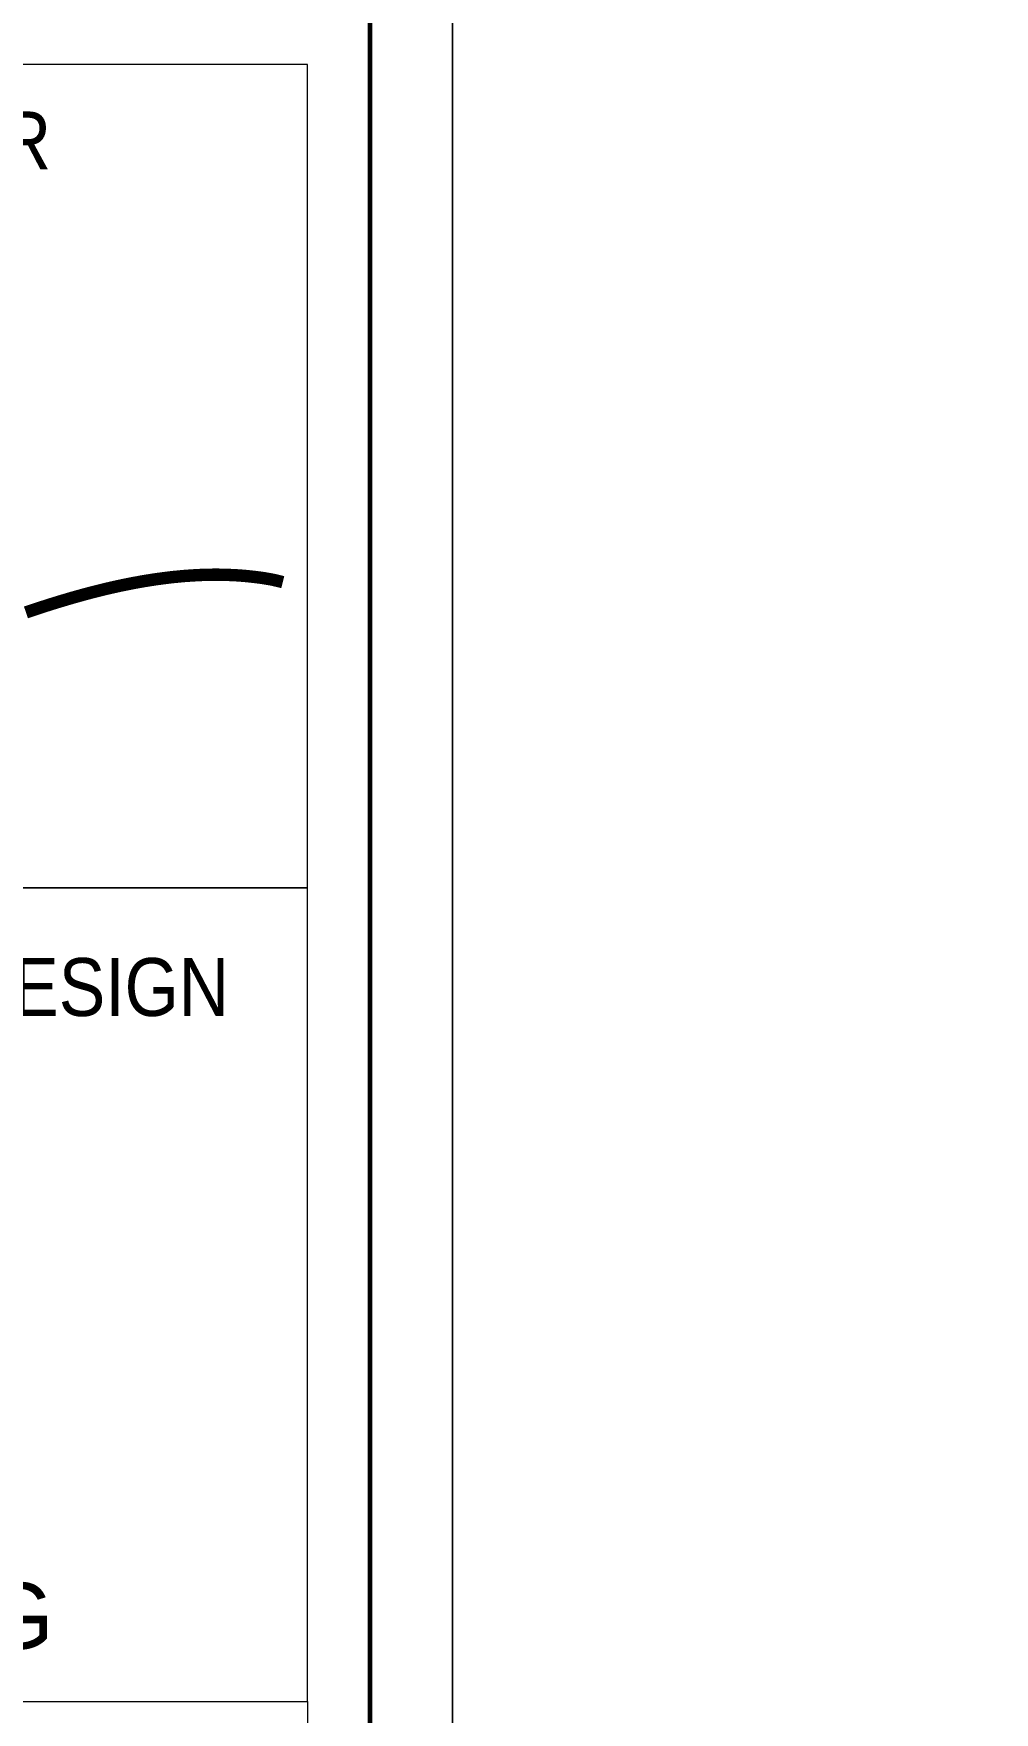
# Model space of a CAD drawing. Header units: millimetres. Extents: x 108335 to 288936, y -578047 to -548347.
# Drawn here: x 196282 to 196863, y -552447 to -551432 of the extents above; entities that cross this region are included whole.
import ezdxf
from ezdxf.enums import TextEntityAlignment as Align

# ---------------------------------------------------------------- set-up
doc = ezdxf.new("R2010")
doc.units = ezdxf.units.MM
doc.header["$MEASUREMENT"] = 0
doc.layers.get('Defpoints').update_dxf_attribs({"color": 1})
doc.layers.add('Khungten_LCDI', color=7, linetype='Continuous')
for name, color, linetype, lineweight in [('LC Dim', 8, 'Continuous', 18), ('LC ISO', 153, 'Continuous', 13), ('LC Net thay', 7, 'Continuous', 25), ('LC Text1', 3, 'Continuous', 20)]:
    doc.layers.add(name, color=color, linetype=linetype, lineweight=lineweight)
doc.styles.add('Khungten', font='VHAVAN.TTF', dxfattribs={"width": 0.9, "height": 5000})
doc.styles.add('Title', font='VHBLACK.TTF', dxfattribs={"width": 0.8})
doc.styles.add('VnAvantH', font='VHAVANB.TTF', dxfattribs={"width": 0.6})

# ---------------------------------------------------------------- blocks, each defined once
blk = doc.blocks.new('a tuan anh')
at = {"layer": 'LC ISO', "const_width": 30}
blk.add_lwpolyline([(613.7, -398.8), (619.5, -396.8), (625.3, -394.8), (631.1, -392.9), (637, -390.9), (648.8, -387), (654.7, -385.1), (660.6, -383.2), (666.6, -381.3), (672.5, -379.4), (678.5, -377.5), (684.5, -375.7), (690.5, -373.8), (696.5, -372), (702.5, -370.2), (708.6, -368.4), (714.6, -366.6), (720.7, -364.8), (726.8, -363), (732.9, -361.3), (739, -359.6), (745.2, -357.9), (751.3, -356.2), (757.4, -354.5), (763.6, -352.9), (769.8, -351.2), (776, -349.6), (782.2, -348.1), (788.4, -346.5), (794.6, -345), (800.8, -343.4), (807, -341.9), (813.3, -340.5), (819.5, -339), (825.8, -337.6), (832, -336.2), (838.3, -334.8), (844.6, -333.5), (850.9, -332.2), (857.2, -330.9), (863.5, -329.6), (869.8, -328.4), (876.1, -327.2), (882.4, -326.1), (888.7, -324.9), (895, -323.8), (901.4, -322.7), (907.7, -321.7), (914, -320.7), (920.4, -319.7), (926.7, -318.7), (933.1, -317.8), (939.4, -317), (945.8, -316.1), (952.1, -315.3), (958.5, -314.5), (964.9, -313.8), (971.2, -313.1), (977.6, -312.5), (983.9, -311.8), (990.3, -311.3), (996.7, -310.7), (1003, -310.2), (1009.4, -309.8), (1015.7, -309.3), (1022.1, -309), (1028.5, -308.6), (1034.8, -308.3), (1041.2, -308.1), (1047.5, -307.9), (1053.8, -307.7), (1060.2, -307.6), (1066.5, -307.5), (1072.9, -307.5), (1079.2, -307.5), (1085.5, -307.6), (1091.8, -307.7), (1098.2, -307.9), (1104.5, -308.1), (1110.8, -308.4), (1117.1, -308.7), (1123.4, -309), (1129.6, -309.4), (1135.9, -309.9), (1142.2, -310.4), (1148.5, -311), (1154.7, -311.6), (1161, -312.3), (1167.2, -313), (1173.4, -313.8), (1179.6, -314.6), (1185.9, -315.5), (1192.1, -316.4), (1198.2, -317.5), (1201.3, -318), (1204.4, -318.5), (1207.5, -319.1), (1210.6, -319.7), (1213.6, -320.4), (1216.6, -321.1), (1222.7, -322.5), (1228.8, -324), (1234.9, -325.5)], dxfattribs=at)
blk = doc.blocks.new('Nha o can bo nhan vien Trung doan')
at = {"layer": 'Defpoints', "lineweight": 0}
blk.add_lwpolyline([(-1200, -14850), (-1200, 14850), (40800, 14850), (40800, -14850)], close=True, dxfattribs=at)
at = {"layer": 'Khungten_LCDI', "color": 5, "lineweight": 25}
blk.add_line((40600, -14650), (40600, 14650), dxfattribs=at)
at = {"layer": 'Khungten_LCDI', "color": 5, "lineweight": 60}
blk.add_lwpolyline([(0, -14650), (0, 14650), (40600, 14650), (40600, -14650)], close=True, dxfattribs=at)
at = {"layer": 'Khungten_LCDI', "color": 9, "lineweight": 15}
for points in [[(36750, 446.3), (40450, 446.3), (40450, 2437.2), (36750, 2437.2)], [(36750, -1521.9), (40450, -1521.9), (40450, 446.3), (36750, 446.3)], [(36750, -1521.9), (40450, -1521.9), (40450, -3535.5), (36750, -3535.5)]]:
    blk.add_lwpolyline(points, close=True, dxfattribs=at)
at = {"layer": 'LC Dim'}
blk.add_blockref('a tuan anh', (39154.9, 1511.1), dxfattribs=at)
at = {"color": 7, "style": 'Khungten', "width": 0.9}
for s, p in [('P. gi¸m ®èc - VICE director', (38565.6, 2183.9)), ('chñ nhiÖm thiÕt kÕ - chief of design', (38565.6, 136.4))]:
    blk.add_text(s, height=140, dxfattribs=at).set_placement(p, align=Align.CENTER)
at = {"color": 7, "style": 'VnAvantH'}
blk.add_text('ths. bïi tr\xadêng giang', height=160, dxfattribs=at).set_placement((38493.4, -1394.1), align=Align.CENTER)
at = {"color": 7, "style": 'Khungten', "width": 0.8}
for tag, p in [('REVISION', (39498.8, -10746.3)), ('NGAYHT', (39546.1, -11609.4))]:
    blk.add_attdef(tag, text='', height=200, dxfattribs=at).set_placement(p, align=Align.CENTER)
at = {"layer": 'LC Text1', "style": 'Title', "width": 1.485915}
for tag, p, p2 in [('TENBANVE1', (36912.7, -8885.8), (40339.1, -8885.8)), ('TENBANVE2', (36912.7, -9562.5), (40339.1, -9562.5))]:
    blk.add_attdef(tag, text='', height=250, dxfattribs=at).set_placement(p, p2, align=Align.FIT)
at = {"layer": 'LC Text1', "style": 'Title', "width": 0.7}
blk.add_attdef('SOBANVE', text='', height=250, dxfattribs=at).set_placement((39562, -13896.2), align=Align.CENTER)

msp = doc.modelspace()

# ---------------------------------------------------------------- block references
at = {"layer": 'LC Net thay'}
for p, xscale, yscale, zscale in [((186335.58, -552059.74, 0), 0.2500028331738406, 0.2500028331738406, 0.2500028331738406), ((197015.7, -554287.19, 0), 0.3999999999995706, 0.3999999999995706, 0.3999999999995706)]:
    msp.add_blockref('Nha o can bo nhan vien Trung doan', p, dxfattribs=dict(at, xscale=xscale, yscale=yscale, zscale=zscale))

doc.saveas('drawing.dxf')
